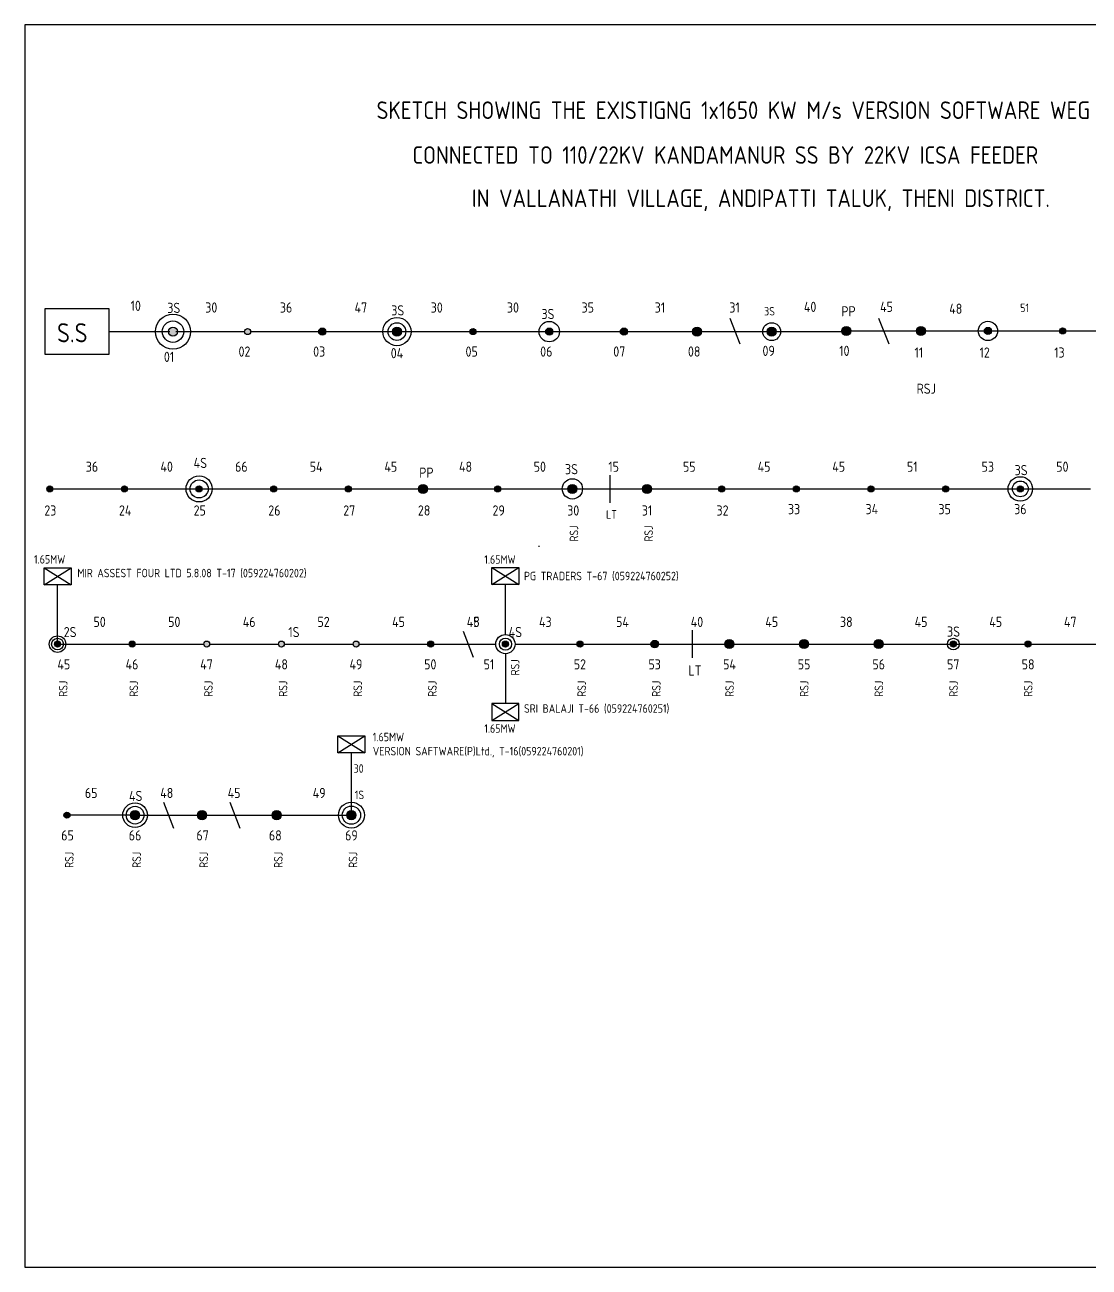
# Model space of a CAD drawing. Header units: millimetres. Extents: x 48530 to 51620, y -10326 to -9463.
# Drawn here: x 50469 to 51167, y -10277 to -9463 of the extents above; entities that cross this region are included whole.
import ezdxf

# ---------------------------------------------------------------- set-up
doc = ezdxf.new("R2010")
doc.units = ezdxf.units.MM
doc.styles.get("Standard").update_dxf_attribs({"font": 'dim.shx'})
pattern_1 = [(270, (60769.276, 38928.143), (6.985, -1e-15), [5.08, -1.905]), (360, (60769.276, 38928.143), (2e-15, 6.985), [5.08, -1.905])]
pattern_2 = [(270, (60154.06, 38824.594), (6.985, -1e-15), [5.08, -1.905]), (360, (60154.06, 38824.594), (2e-15, 6.985), [5.08, -1.905])]
pattern_3 = [(270, (60203.016, 38824.594), (6.985, -1e-15), [5.08, -1.905]), (360, (60203.016, 38824.594), (2e-15, 6.985), [5.08, -1.905])]
pattern_4 = [(270, (60251.9714, 38824.594), (6.985, -1e-15), [5.08, -1.905]), (360, (60251.9714, 38824.594), (2e-15, 6.985), [5.08, -1.905])]
pattern_5 = [(270, (60300.927, 38824.594), (6.985, -1e-15), [5.08, -1.905]), (360, (60300.927, 38824.594), (2e-15, 6.985), [5.08, -1.905])]
pattern_6 = [(270, (60398.8386, 38824.594), (6.985, -1e-15), [5.08, -1.905]), (360, (60398.8386, 38824.594), (2e-15, 6.985), [5.08, -1.905])]
pattern_7 = [(270, (60545.706, 38824.594), (6.985, -1e-15), [5.08, -1.905]), (360, (60545.706, 38824.594), (2e-15, 6.985), [5.08, -1.905])]
pattern_8 = [(270, (60110.16, 38722.842), (6.985, -1e-15), [5.08, -1.905]), (360, (60110.16, 38722.842), (2e-15, 6.985), [5.08, -1.905])]
pattern_9 = [(270, (60452.8505, 38722.842), (6.985, -1e-15), [5.08, -1.905]), (360, (60452.8505, 38722.842), (2e-15, 6.985), [5.08, -1.905])]
pattern_10 = [(270, (60159.116, 38722.842), (6.985, -1e-15), [5.08, -1.905]), (360, (60159.116, 38722.842), (2e-15, 6.985), [5.08, -1.905])]
pattern_11 = [(270, (60208.072, 38722.842), (6.985, -1e-15), [5.08, -1.905]), (360, (60208.072, 38722.842), (2e-15, 6.985), [5.08, -1.905])]
pattern_12 = [(270, (60257.0275, 38722.842), (6.985, -1e-15), [5.08, -1.905]), (360, (60257.0275, 38722.842), (2e-15, 6.985), [5.08, -1.905])]
pattern_13 = [(270, (60305.983, 38722.842), (6.985, -1e-15), [5.08, -1.905]), (360, (60305.983, 38722.842), (2e-15, 6.985), [5.08, -1.905])]
pattern_14 = [(270, (60354.939, 38722.842), (6.985, -1e-15), [5.08, -1.905]), (360, (60354.939, 38722.842), (2e-15, 6.985), [5.08, -1.905])]
pattern_15 = [(270, (60403.895, 38722.842), (6.985, -1e-15), [5.08, -1.905]), (360, (60403.895, 38722.842), (2e-15, 6.985), [5.08, -1.905])]
pattern_16 = [(270, (60643.617, 38824.594), (6.985, -1e-15), [5.08, -1.905]), (360, (60643.617, 38824.594), (2e-15, 6.985), [5.08, -1.905])]
pattern_17 = [(270, (60692.573, 38824.594), (6.985, -1e-15), [5.08, -1.905]), (360, (60692.573, 38824.594), (2e-15, 6.985), [5.08, -1.905])]
pattern_18 = [(270, (60594.6615, 38824.594), (6.985, -1e-15), [5.08, -1.905]), (360, (60594.6615, 38824.594), (2e-15, 6.985), [5.08, -1.905])]
pattern_19 = [(270, (60116.3076, 38610.7014), (6.985, -1e-15), [5.08, -1.905]), (360, (60116.3076, 38610.7014), (2e-15, 6.985), [5.08, -1.905])]
pattern_20 = [(270, (60105.104, 38824.594), (6.985, -1e-15), [5.08, -1.905]), (360, (60105.104, 38824.594), (2e-15, 6.985), [5.08, -1.905])]

msp = doc.modelspace()

# ---------------------------------------------------------------- hatches: boundary and pattern name
h = msp.add_hatch(color=256)
h.dxf.hatch_style = 1
h.paths.add_polyline_path([(50616.63, -9663.75, 1), (50612.68, -9663.75, 1)])
h.paths.add_polyline_path([(50568.67, -9663.75, 1), (50562.73, -9663.75, 1)])
h = msp.add_hatch(color=256)
h.dxf.hatch_style = 1
h.paths.add_polyline_path([(50665.99, -9663.75, 1), (50661.24, -9663.75, 1)])
h = msp.add_hatch(color=256)
h.dxf.hatch_style = 1
h.paths.add_polyline_path([(50715.53, -9663.75, 1), (50709.6, -9663.75, 1)])
h = msp.add_hatch(color=256)
h.dxf.hatch_style = 1
h.paths.add_polyline_path([(50760.55, -9663.75, 1), (50764.5, -9663.75, 1)])
h = msp.add_hatch(color=256)
h.dxf.hatch_style = 1
h.paths.add_polyline_path([(50810.11, -9663.75, 1), (50814.85, -9663.75, 1)])
h = msp.add_hatch(color=256)
h.dxf.hatch_style = 1
h.paths.add_polyline_path([(50863.81, -9663.75, 1), (50859.06, -9663.75, 1)])
h = msp.add_hatch(color=256)
h.dxf.hatch_style = 1
h.paths.add_polyline_path([(50906.41, -9663.75, 1), (50912.35, -9663.75, 1)])
h = msp.add_hatch(color=256)
h.dxf.hatch_style = 1
h.paths.add_polyline_path([(50961.29, -9663.75, 1), (50955.36, -9663.75, 1)])
h = msp.add_hatch(color=256)
h.dxf.hatch_style = 1
h.paths.add_polyline_path([(51010.19, -9663.3, 1), (51004.26, -9663.3, 1)])
at = {"lineweight": 5, "true_color": 0xed1f24}
h = msp.add_hatch(color=240, dxfattribs=at)
h.dxf.hatch_style = 1
h.paths.add_polyline_path([(51059.15, -9663.3, 1), (51053.22, -9663.3, 1)])
h = msp.add_hatch(color=256)
h.dxf.hatch_style = 1
h.paths.add_polyline_path([(51102.51, -9663.3, 1), (51097.77, -9663.3, 1)])
h = msp.add_hatch()
h.set_pattern_fill('ANGLE', color=256, angle=-90)
h.set_pattern_definition(pattern_1)
h.paths.add_polyline_path([(51147.12, -9663.3, 1), (51151.07, -9663.3, 1)])
h = msp.add_hatch()
h.set_pattern_fill('ANGLE', color=256, angle=-90)
h.set_pattern_definition(pattern_1)
h.paths.add_polyline_path([(51147.12, -9663.3, 1), (51151.07, -9663.3, 1)])
h = msp.add_hatch(color=256)
h.dxf.hatch_style = 1
h.paths.add_polyline_path([(51151.07, -9663.3, 1), (51147.12, -9663.3, 1)])
h = msp.add_hatch()
h.set_pattern_fill('ANGLE', color=256, angle=-90)
h.set_pattern_definition(pattern_20)
h.paths.add_polyline_path([(50486.9, -9766.85, 1), (50482.95, -9766.85, 1)])
h = msp.add_hatch()
h.set_pattern_fill('ANGLE', color=256, angle=-90)
h.set_pattern_definition(pattern_20)
h.paths.add_polyline_path([(50482.95, -9766.85, 1), (50486.9, -9766.85, 1)])
h = msp.add_hatch(color=256)
h.dxf.hatch_style = 1
h.paths.add_polyline_path([(50486.9, -9766.85, 1), (50482.95, -9766.85, 1)])
h = msp.add_hatch()
h.set_pattern_fill('ANGLE', color=256, angle=-90)
h.set_pattern_definition(pattern_2)
h.paths.add_polyline_path([(50535.86, -9766.85, 1), (50531.9, -9766.85, 1)])
h = msp.add_hatch()
h.set_pattern_fill('ANGLE', color=256, angle=-90)
h.set_pattern_definition(pattern_2)
h.paths.add_polyline_path([(50531.9, -9766.85, 1), (50535.86, -9766.85, 1)])
h = msp.add_hatch(color=256)
h.dxf.hatch_style = 1
h.paths.add_polyline_path([(50535.86, -9766.85, 1), (50531.9, -9766.85, 1)])
h = msp.add_hatch()
h.set_pattern_fill('ANGLE', color=256, angle=-90)
h.set_pattern_definition(pattern_3)
h.paths.add_polyline_path([(50584.81, -9766.85, 1), (50580.86, -9766.85, 1)])
h = msp.add_hatch()
h.set_pattern_fill('ANGLE', color=256, angle=-90)
h.set_pattern_definition(pattern_3)
h.paths.add_polyline_path([(50580.86, -9766.85, 1), (50584.81, -9766.85, 1)])
h = msp.add_hatch(color=256)
h.dxf.hatch_style = 1
h.paths.add_polyline_path([(50584.81, -9766.85, 1), (50580.86, -9766.85, 1)])
h = msp.add_hatch()
h.set_pattern_fill('ANGLE', color=256, angle=-90)
h.set_pattern_definition(pattern_4)
h.paths.add_polyline_path([(50633.77, -9766.85, 1), (50629.81, -9766.85, 1)])
h = msp.add_hatch()
h.set_pattern_fill('ANGLE', color=256, angle=-90)
h.set_pattern_definition(pattern_4)
h.paths.add_polyline_path([(50629.81, -9766.85, 1), (50633.77, -9766.85, 1)])
h = msp.add_hatch(color=256)
h.dxf.hatch_style = 1
h.paths.add_polyline_path([(50633.77, -9766.85, 1), (50629.81, -9766.85, 1)])
h = msp.add_hatch()
h.set_pattern_fill('ANGLE', color=256, angle=-90)
h.set_pattern_definition(pattern_5)
h.paths.add_polyline_path([(50682.72, -9766.85, 1), (50678.77, -9766.85, 1)])
h = msp.add_hatch()
h.set_pattern_fill('ANGLE', color=256, angle=-90)
h.set_pattern_definition(pattern_5)
h.paths.add_polyline_path([(50678.77, -9766.85, 1), (50682.72, -9766.85, 1)])
h = msp.add_hatch(color=256)
h.dxf.hatch_style = 1
h.paths.add_polyline_path([(50682.72, -9766.85, 1), (50678.77, -9766.85, 1)])
h = msp.add_hatch(color=256)
h.dxf.hatch_style = 1
h.paths.add_polyline_path([(50732.67, -9766.85, 1), (50726.74, -9766.85, 1)])
h = msp.add_hatch()
h.set_pattern_fill('ANGLE', color=256, angle=-90)
h.set_pattern_definition(pattern_6)
h.paths.add_polyline_path([(50780.64, -9766.85, 1), (50776.68, -9766.85, 1)])
h = msp.add_hatch()
h.set_pattern_fill('ANGLE', color=256, angle=-90)
h.set_pattern_definition(pattern_6)
h.paths.add_polyline_path([(50776.68, -9766.85, 1), (50780.64, -9766.85, 1)])
h = msp.add_hatch(color=256)
h.dxf.hatch_style = 1
h.paths.add_polyline_path([(50780.64, -9766.85, 1), (50776.68, -9766.85, 1)])
at = {"true_color": 0xed1f24}
h = msp.add_hatch(color=240, dxfattribs=at)
h.dxf.hatch_style = 1
h.paths.add_polyline_path([(50830.58, -9766.85, 1), (50824.65, -9766.85, 1)])
h = msp.add_hatch(color=240, dxfattribs=at)
h.dxf.hatch_style = 1
h.paths.add_polyline_path([(50873.6, -9766.85, 1), (50879.54, -9766.85, 1)])
h = msp.add_hatch()
h.set_pattern_fill('ANGLE', color=256, angle=-90)
h.set_pattern_definition(pattern_7)
h.paths.add_polyline_path([(50927.5, -9766.85, 1), (50923.55, -9766.85, 1)])
h = msp.add_hatch()
h.set_pattern_fill('ANGLE', color=256, angle=-90)
h.set_pattern_definition(pattern_7)
h.paths.add_polyline_path([(50923.55, -9766.85, 1), (50927.5, -9766.85, 1)])
h = msp.add_hatch(color=256)
h.dxf.hatch_style = 1
h.paths.add_polyline_path([(50927.5, -9766.85, 1), (50923.55, -9766.85, 1)])
h = msp.add_hatch()
h.set_pattern_fill('ANGLE', color=256, angle=-90)
h.set_pattern_definition(pattern_18)
h.paths.add_polyline_path([(50976.46, -9766.85, 1), (50972.5, -9766.85, 1)])
h = msp.add_hatch()
h.set_pattern_fill('ANGLE', color=256, angle=-90)
h.set_pattern_definition(pattern_18)
h.paths.add_polyline_path([(50972.5, -9766.85, 1), (50976.46, -9766.85, 1)])
h = msp.add_hatch(color=256)
h.dxf.hatch_style = 1
h.paths.add_polyline_path([(50976.46, -9766.85, 1), (50972.5, -9766.85, 1)])
h = msp.add_hatch()
h.set_pattern_fill('ANGLE', color=256, angle=-90)
h.set_pattern_definition(pattern_16)
h.paths.add_polyline_path([(51025.41, -9766.85, 1), (51021.46, -9766.85, 1)])
h = msp.add_hatch()
h.set_pattern_fill('ANGLE', color=256, angle=-90)
h.set_pattern_definition(pattern_16)
h.paths.add_polyline_path([(51021.46, -9766.85, 1), (51025.41, -9766.85, 1)])
h = msp.add_hatch(color=256)
h.dxf.hatch_style = 1
h.paths.add_polyline_path([(51025.41, -9766.85, 1), (51021.46, -9766.85, 1)])
h = msp.add_hatch()
h.set_pattern_fill('ANGLE', color=256, angle=-90)
h.set_pattern_definition(pattern_17)
h.paths.add_polyline_path([(51074.37, -9766.85, 1), (51070.41, -9766.85, 1)])
h = msp.add_hatch()
h.set_pattern_fill('ANGLE', color=256, angle=-90)
h.set_pattern_definition(pattern_17)
h.paths.add_polyline_path([(51070.41, -9766.85, 1), (51074.37, -9766.85, 1)])
h = msp.add_hatch(color=256)
h.dxf.hatch_style = 1
h.paths.add_polyline_path([(51074.37, -9766.85, 1), (51070.41, -9766.85, 1)])
h = msp.add_hatch(color=256)
h.dxf.hatch_style = 1
h.paths.add_polyline_path([(51119.37, -9766.85, 1), (51123.33, -9766.85, 1)])
h = msp.add_hatch()
h.set_pattern_fill('ANGLE', color=256, angle=-90)
h.set_pattern_definition(pattern_8)
h.paths.add_polyline_path([(50491.96, -9868.6, 1), (50488, -9868.6, 1)])
h = msp.add_hatch()
h.set_pattern_fill('ANGLE', color=256, angle=-90)
h.set_pattern_definition(pattern_8)
h.paths.add_polyline_path([(50488, -9868.6, 1), (50491.96, -9868.6, 1)])
h = msp.add_hatch()
h.set_pattern_fill('ANGLE', color=256, angle=-90)
h.set_pattern_definition(pattern_8)
h.paths.add_polyline_path([(50491.96, -9868.6, 1), (50488, -9868.6, 1)])
h = msp.add_hatch()
h.set_pattern_fill('ANGLE', color=256, angle=-90)
h.set_pattern_definition(pattern_8)
h.paths.add_polyline_path([(50488, -9868.6, 1), (50491.96, -9868.6, 1)])
h = msp.add_hatch(color=240, dxfattribs=at)
h.dxf.hatch_style = 1
h.paths.add_polyline_path([(50488, -9868.6, 1), (50491.96, -9868.6, 1)])
h = msp.add_hatch()
h.set_pattern_fill('ANGLE', color=256, angle=-90)
h.set_pattern_definition(pattern_10)
h.paths.add_polyline_path([(50540.91, -9868.6, 1), (50536.96, -9868.6, 1)])
h = msp.add_hatch()
h.set_pattern_fill('ANGLE', color=256, angle=-90)
h.set_pattern_definition(pattern_10)
h.paths.add_polyline_path([(50536.96, -9868.6, 1), (50540.91, -9868.6, 1)])
h = msp.add_hatch()
h.set_pattern_fill('ANGLE', color=256, angle=-90)
h.set_pattern_definition(pattern_10)
h.paths.add_polyline_path([(50540.91, -9868.6, 1), (50536.96, -9868.6, 1)])
h = msp.add_hatch()
h.set_pattern_fill('ANGLE', color=256, angle=-90)
h.set_pattern_definition(pattern_10)
h.paths.add_polyline_path([(50536.96, -9868.6, 1), (50540.91, -9868.6, 1)])
h = msp.add_hatch(color=240, dxfattribs=at)
h.dxf.hatch_style = 1
h.paths.add_polyline_path([(50540.91, -9868.6, 1), (50536.96, -9868.6, 1)])
h = msp.add_hatch()
h.set_pattern_fill('ANGLE', color=256, angle=-90)
h.set_pattern_definition(pattern_11)
h.paths.add_polyline_path([(50589.87, -9868.6, 1), (50585.91, -9868.6, 1)])
h = msp.add_hatch()
h.set_pattern_fill('ANGLE', color=256, angle=-90)
h.set_pattern_definition(pattern_11)
h.paths.add_polyline_path([(50585.91, -9868.6, 1), (50589.87, -9868.6, 1)])
h = msp.add_hatch()
h.set_pattern_fill('ANGLE', color=256, angle=-90)
h.set_pattern_definition(pattern_11)
h.paths.add_polyline_path([(50589.87, -9868.6, 1), (50585.91, -9868.6, 1)])
h = msp.add_hatch()
h.set_pattern_fill('ANGLE', color=256, angle=-90)
h.set_pattern_definition(pattern_11)
h.paths.add_polyline_path([(50585.91, -9868.6, 1), (50589.87, -9868.6, 1)])
h = msp.add_hatch(color=240, dxfattribs=at)
h.dxf.hatch_style = 1
h.paths.add_polyline_path([(50585.91, -9868.6, 1), (50589.87, -9868.6, 1)])
h.paths.add_polyline_path([(50638.82, -9868.6), (50634.87, -9868.6, 1)])
h.paths.add_polyline_path([(50634.87, -9868.6), (50638.82, -9868.6, 1)])
h.paths.add_polyline_path([(50687.78, -9868.6), (50683.82, -9868.6, 1)])
h.paths.add_polyline_path([(50683.82, -9868.6), (50687.78, -9868.6, 1)])
h = msp.add_hatch()
h.set_pattern_fill('ANGLE', color=256, angle=-90)
h.set_pattern_definition(pattern_12)
h.paths.add_polyline_path([(50638.82, -9868.6, 1), (50634.87, -9868.6, 1)])
h = msp.add_hatch()
h.set_pattern_fill('ANGLE', color=256, angle=-90)
h.set_pattern_definition(pattern_12)
h.paths.add_polyline_path([(50634.87, -9868.6, 1), (50638.82, -9868.6, 1)])
h = msp.add_hatch()
h.set_pattern_fill('ANGLE', color=256, angle=-90)
h.set_pattern_definition(pattern_12)
h.paths.add_polyline_path([(50638.82, -9868.6, 1), (50634.87, -9868.6, 1)])
h = msp.add_hatch()
h.set_pattern_fill('ANGLE', color=256, angle=-90)
h.set_pattern_definition(pattern_12)
h.paths.add_polyline_path([(50634.87, -9868.6, 1), (50638.82, -9868.6, 1)])
h = msp.add_hatch()
h.set_pattern_fill('ANGLE', color=256, angle=-90)
h.set_pattern_definition(pattern_13)
h.paths.add_polyline_path([(50687.78, -9868.6, 1), (50683.82, -9868.6, 1)])
h = msp.add_hatch()
h.set_pattern_fill('ANGLE', color=256, angle=-90)
h.set_pattern_definition(pattern_13)
h.paths.add_polyline_path([(50683.82, -9868.6, 1), (50687.78, -9868.6, 1)])
h = msp.add_hatch()
h.set_pattern_fill('ANGLE', color=256, angle=-90)
h.set_pattern_definition(pattern_13)
h.paths.add_polyline_path([(50687.78, -9868.6, 1), (50683.82, -9868.6, 1)])
h = msp.add_hatch()
h.set_pattern_fill('ANGLE', color=256, angle=-90)
h.set_pattern_definition(pattern_13)
h.paths.add_polyline_path([(50683.82, -9868.6, 1), (50687.78, -9868.6, 1)])
h = msp.add_hatch()
h.set_pattern_fill('ANGLE', color=256, angle=-90)
h.set_pattern_definition(pattern_14)
h.paths.add_polyline_path([(50736.74, -9868.6, 1), (50732.78, -9868.6, 1)])
h = msp.add_hatch()
h.set_pattern_fill('ANGLE', color=256, angle=-90)
h.set_pattern_definition(pattern_14)
h.paths.add_polyline_path([(50732.78, -9868.6, 1), (50736.74, -9868.6, 1)])
h = msp.add_hatch()
h.set_pattern_fill('ANGLE', color=256, angle=-90)
h.set_pattern_definition(pattern_14)
h.paths.add_polyline_path([(50736.74, -9868.6, 1), (50732.78, -9868.6, 1)])
h = msp.add_hatch()
h.set_pattern_fill('ANGLE', color=256, angle=-90)
h.set_pattern_definition(pattern_14)
h.paths.add_polyline_path([(50732.78, -9868.6, 1), (50736.74, -9868.6, 1)])
h = msp.add_hatch(color=240, dxfattribs=at)
h.dxf.hatch_style = 1
h.paths.add_polyline_path([(50736.74, -9868.6, 1), (50732.78, -9868.6, 1)])
h = msp.add_hatch()
h.set_pattern_fill('ANGLE', color=256, angle=-90)
h.set_pattern_definition(pattern_15)
h.paths.add_polyline_path([(50785.69, -9868.6, 1), (50781.74, -9868.6, 1)])
h = msp.add_hatch()
h.set_pattern_fill('ANGLE', color=256, angle=-90)
h.set_pattern_definition(pattern_15)
h.paths.add_polyline_path([(50781.74, -9868.6, 1), (50785.69, -9868.6, 1)])
h = msp.add_hatch(color=240, dxfattribs=at)
h.dxf.hatch_style = 1
h.paths.add_polyline_path([(50785.69, -9868.6, 1), (50781.74, -9868.6, 1)])
h = msp.add_hatch()
h.set_pattern_fill('ANGLE', color=256, angle=-90)
h.set_pattern_definition(pattern_15)
h.paths.add_polyline_path([(50785.69, -9868.6, 1), (50781.74, -9868.6, 1)])
h = msp.add_hatch()
h.set_pattern_fill('ANGLE', color=256, angle=-90)
h.set_pattern_definition(pattern_15)
h.paths.add_polyline_path([(50781.74, -9868.6, 1), (50785.69, -9868.6, 1)])
h = msp.add_hatch()
h.set_pattern_fill('ANGLE', color=256, angle=-90)
h.set_pattern_definition(pattern_9)
h.paths.add_polyline_path([(50834.65, -9868.6, 1), (50830.69, -9868.6, 1)])
h = msp.add_hatch()
h.set_pattern_fill('ANGLE', color=256, angle=-90)
h.set_pattern_definition(pattern_9)
h.paths.add_polyline_path([(50830.69, -9868.6, 1), (50834.65, -9868.6, 1)])
h = msp.add_hatch(color=240, dxfattribs=at)
h.dxf.hatch_style = 1
h.paths.add_polyline_path([(50834.65, -9868.6, 1), (50830.69, -9868.6, 1)])
h = msp.add_hatch()
h.set_pattern_fill('ANGLE', color=256, angle=-90)
h.set_pattern_definition(pattern_9)
h.paths.add_polyline_path([(50834.65, -9868.6, 1), (50830.69, -9868.6, 1)])
h = msp.add_hatch()
h.set_pattern_fill('ANGLE', color=256, angle=-90)
h.set_pattern_definition(pattern_9)
h.paths.add_polyline_path([(50830.69, -9868.6, 1), (50834.65, -9868.6, 1)])
h = msp.add_hatch(color=240, dxfattribs=at)
h.dxf.hatch_style = 1
h.paths.add_polyline_path([(50879.17, -9868.6, 1), (50884.08, -9868.6, 1)])
h = msp.add_hatch(color=240, dxfattribs=at)
h.dxf.hatch_style = 1
h.paths.add_polyline_path([(50927.61, -9868.6, 1), (50933.55, -9868.6, 1)])
h = msp.add_hatch(color=240, dxfattribs=at)
h.dxf.hatch_style = 1
h.paths.add_polyline_path([(50976.57, -9868.6, 1), (50982.5, -9868.6, 1)])
at = {"lineweight": 5, "true_color": 0xed1f24}
h = msp.add_hatch(color=240, dxfattribs=at)
h.dxf.hatch_style = 1
h.paths.add_polyline_path([(51031.46, -9868.6, 1), (51025.53, -9868.6, 1)])
h = msp.add_hatch(color=240, dxfattribs=at)
h.dxf.hatch_style = 1
h.paths.add_polyline_path([(51079.43, -9868.6, 1), (51075.47, -9868.6, 1)])
h = msp.add_hatch(color=240, dxfattribs=at)
h.dxf.hatch_style = 1
h.paths.add_polyline_path([(51128.38, -9868.6, 1), (51124.43, -9868.6, 1)])
h = msp.add_hatch()
h.set_pattern_fill('ANGLE', color=256, angle=-90)
h.set_pattern_definition(pattern_19)
h.paths.add_polyline_path([(50498.1, -9980.74, 1), (50494.15, -9980.74, 1)])
h = msp.add_hatch()
h.set_pattern_fill('ANGLE', color=256, angle=-90)
h.set_pattern_definition(pattern_19)
h.paths.add_polyline_path([(50494.15, -9980.74, 1), (50498.1, -9980.74, 1)])
h = msp.add_hatch(color=256)
h.dxf.hatch_style = 1
h.paths.add_polyline_path([(50498.1, -9980.74, 1), (50494.15, -9980.74, 1)])
h = msp.add_hatch()
h.set_pattern_fill('ANGLE', color=256, angle=-90)
h.set_pattern_definition(pattern_19)
h.paths.add_polyline_path([(50498.1, -9980.74, 1), (50494.15, -9980.74, 1)])
h = msp.add_hatch()
h.set_pattern_fill('ANGLE', color=256, angle=-90)
h.set_pattern_definition(pattern_19)
h.paths.add_polyline_path([(50494.15, -9980.74, 1), (50498.1, -9980.74, 1)])
at = {"true_color": 0xed1f24}
h = msp.add_hatch(color=240, dxfattribs=at)
h.dxf.hatch_style = 1
h.paths.add_polyline_path([(50498.1, -9980.74, 1), (50494.15, -9980.74, 1)])
h = msp.add_hatch(color=240, dxfattribs=at)
h.dxf.hatch_style = 1
h.paths.add_polyline_path([(50537.87, -9980.74, 1), (50543.81, -9980.74, 1)])
h = msp.add_hatch(color=240, dxfattribs=at)
h.dxf.hatch_style = 1
h.paths.add_polyline_path([(50581.83, -9980.74), (50582.82, -9980.74), (50586.77, -9980.74), (50587.76, -9980.74, 1)])
h.paths.add_polyline_path([(50587.76, -9980.74), (50586.77, -9980.74), (50582.82, -9980.74), (50581.83, -9980.74, 1)])
h = msp.add_hatch(color=240, dxfattribs=at)
h.dxf.hatch_style = 1
h.paths.add_polyline_path([(50636.72, -9980.74), (50635.73, -9980.74), (50631.77, -9980.74), (50630.78, -9980.74, 1)])
h.paths.add_polyline_path([(50630.78, -9980.74), (50631.77, -9980.74), (50635.73, -9980.74), (50636.72, -9980.74, 1)])
h = msp.add_hatch(color=240, dxfattribs=at)
h.dxf.hatch_style = 1
h.paths.add_polyline_path([(50679.74, -9980.74, 1), (50685.67, -9980.74, 1)])

# ---------------------------------------------------------------- linework, layer by layer
for p, q in [((50930.78, -9654.85), (50937.37, -9671.81)), ((51028.48, -9654.85), (51035.08, -9671.81)), ((50523.72, -9663.75), (50563.72, -9663.75)), ((50567.68, -9663.75), (50612.68, -9663.75)), ((50616.63, -9663.75), (50661.63, -9663.75)), ((50665.59, -9663.75), (50710.59, -9663.75)), ((50714.55, -9663.75), (50760.55, -9663.75)), ((50764.5, -9663.75), (50810.5, -9663.75)), ((50814.46, -9663.75), (50859.46, -9663.75)), ((50863.41, -9663.75), (50906.41, -9663.75)), ((50912.35, -9663.75), (50955.36, -9663.75)), ((50961.29, -9663.75), (51004.3, -9663.75)), ((51010.19, -9663.3), (51053.22, -9663.3)), ((51059.15, -9663.3), (51098.16, -9663.3)), ((51102.12, -9663.3), (51147.12, -9663.3)), ((51151.07, -9663.3), (51196.07, -9663.3)), ((50852.09, -9757.75), (50852.09, -9775.95)), ((50482.95, -9766.85), (50486.9, -9766.85)), ((50486.9, -9766.85), (50531.9, -9766.85)), ((50531.9, -9766.85), (50535.86, -9766.85)), ((50535.86, -9766.85), (50580.86, -9766.85)), ((50580.86, -9766.85), (50584.81, -9766.85)), ((50584.81, -9766.85), (50629.81, -9766.85)), ((50629.81, -9766.85), (50633.77, -9766.85)), ((50633.77, -9766.85), (50678.77, -9766.85)), ((50678.77, -9766.85), (50682.72, -9766.85)), ((50682.72, -9766.85), (50726.74, -9766.85)), ((50732.67, -9766.85), (50776.68, -9766.85)), ((50776.68, -9766.85), (50780.64, -9766.85)), ((50780.64, -9766.85), (50824.65, -9766.85)), ((50830.58, -9766.85), (50873.6, -9766.85)), ((50879.54, -9766.85), (50923.55, -9766.85)), ((50923.55, -9766.85), (50927.5, -9766.85)), ((50927.5, -9766.85), (50972.5, -9766.85)), ((50972.5, -9766.85), (50976.46, -9766.85)), ((50976.46, -9766.85), (51021.46, -9766.85)), ((51021.46, -9766.85), (51025.41, -9766.85)), ((51025.41, -9766.85), (51070.41, -9766.85)), ((51070.41, -9766.85), (51074.37, -9766.85)), ((51074.37, -9766.85), (51119.37, -9766.85)), ((51123.33, -9766.85), (51167.35, -9766.85)), ((50805.69, -9804.22), (50805.69, -9804.79)), ((50481.13, -9818.63), (50498.83, -9829.78)), ((50481.13, -9829.78), (50498.83, -9818.63)), ((50774.86, -9818.45), (50792.57, -9829.61)), ((50774.86, -9829.61), (50792.57, -9818.45)), ((50489.98, -9866.62), (50489.98, -9829.78)), ((50783.71, -9862.29), (50783.71, -9829.61)), ((50755.94, -9860.12), (50762.53, -9877.08)), ((50906.1, -9859.5), (50906.1, -9877.7)), ((50491.96, -9868.6), (50536.96, -9868.6)), ((50540.91, -9868.6), (50585.91, -9868.6)), ((50589.87, -9868.6), (50634.87, -9868.6)), ((50638.82, -9868.6), (50683.82, -9868.6)), ((50687.78, -9868.6), (50732.78, -9868.6)), ((50736.74, -9868.6), (50777.41, -9868.6)), ((50781.74, -9868.6), (50785.69, -9868.6)), ((50781.74, -9868.6), (50785.69, -9868.6)), ((50790.02, -9868.6), (50830.69, -9868.6)), ((50830.69, -9868.6), (50834.65, -9868.6)), ((50830.69, -9868.6), (50834.65, -9868.6)), ((50834.65, -9868.6), (50879.65, -9868.6)), ((50883.6, -9868.6), (50928.6, -9868.6)), ((50932.56, -9868.6), (50977.56, -9868.6)), ((50981.51, -9868.6), (51026.51, -9868.6)), ((51030.47, -9868.6), (51075.47, -9868.6)), ((51079.43, -9868.6), (51093.83, -9868.6)), ((51079.43, -9868.6), (51124.43, -9868.6)), ((51128.24, -9868.6), (51128.38, -9868.6)), ((51128.24, -9868.6), (51128.38, -9868.6)), ((51128.38, -9868.6), (51173.38, -9868.6)), ((50783.71, -9874.9), (50783.71, -9907.59)), ((50774.86, -9918.74), (50792.57, -9907.59)), ((50774.86, -9907.59), (50792.57, -9918.74)), ((50673.85, -9928.68), (50691.56, -9939.83)), ((50673.85, -9939.83), (50691.56, -9928.68)), ((50682.71, -9977.77), (50682.71, -9939.83)), ((50559.52, -9972.26), (50566.11, -9989.22)), ((50603, -9972.26), (50609.6, -9989.22)), ((50494.15, -9980.74), (50498.1, -9980.74)), ((50494.15, -9980.74), (50498.1, -9980.74)), ((50537.87, -9980.74), (50498.1, -9980.74)), ((50543.81, -9980.74), (50581.83, -9980.74)), ((50587.76, -9980.74), (50630.78, -9980.74)), ((50636.72, -9980.74), (50679.74, -9980.74)), ((50685.46, -9980.74), (50685.67, -9980.74)), ((50685.46, -9980.74), (50685.67, -9980.74)), ((50685.46, -9980.74), (50685.67, -9980.74))]:
    msp.add_line(p, q)
for points in [[(50468.55, -10277.06), (51620.4, -10277.06), (51620.4, -9462.62), (50468.55, -9462.62)], [(50523.72, -9648.67), (50523.72, -9678.83), (50481.83, -9678.83), (50481.83, -9648.67)], [(50481.13, -9818.63), (50498.83, -9818.63), (50498.83, -9829.78), (50481.13, -9829.78)], [(50774.86, -9818.45), (50792.57, -9818.45), (50792.57, -9829.61), (50774.86, -9829.61)], [(50774.86, -9918.74), (50792.57, -9918.74), (50792.57, -9907.59), (50774.86, -9907.59)], [(50673.85, -9928.68), (50691.56, -9928.68), (50691.56, -9939.83), (50673.85, -9939.83)]]:
    msp.add_lwpolyline(points, close=True)
for centre, radius in [((50565.7, -9663.75), 11.54), ((50565.7, -9663.75), 7.03), ((50712.57, -9663.75), 9.24), ((50712.57, -9663.75), 5.8), ((50812.48, -9663.75), 6.68), ((50958.32, -9663.75), 5.86), ((51100.14, -9663.3), 6.31), ((50565.7, -9663.75), 2.97), ((50565.7, -9663.75), 2.97), ((50614.66, -9663.75), 1.98), ((50614.66, -9663.75), 1.98), ((50663.61, -9663.75), 2.37), ((50663.61, -9663.75), 2.37), ((50712.57, -9663.75), 2.97), ((50712.57, -9663.75), 2.97), ((50762.52, -9663.75), 1.98), ((50762.52, -9663.75), 1.98), ((50812.48, -9663.75), 2.37), ((50812.48, -9663.75), 2.37), ((50861.44, -9663.75), 2.37), ((50861.44, -9663.75), 2.37), ((50909.38, -9663.75), 2.97), ((50909.38, -9663.75), 2.97), ((50958.32, -9663.75), 2.97), ((50958.32, -9663.75), 2.97), ((51007.23, -9663.3), 2.97), ((51007.23, -9663.3), 2.97), ((51056.18, -9663.3), 2.97), ((51100.14, -9663.3), 2.37), ((51149.09, -9663.3), 1.98), ((50484.92, -9766.85), 1.98), ((50533.88, -9766.85), 1.98), ((50582.83, -9766.85), 8.57), ((50582.83, -9766.85), 5.96), ((50582.83, -9766.85), 1.98), ((50631.79, -9766.85), 1.98), ((50680.75, -9766.85), 1.98), ((50729.7, -9766.85), 2.97), ((50778.66, -9766.85), 1.98), ((50827.61, -9766.85), 6.63), ((50827.61, -9766.85), 2.97), ((50876.57, -9766.85), 2.97), ((50925.53, -9766.85), 1.98), ((50974.48, -9766.85), 1.98), ((51023.44, -9766.85), 1.98), ((51072.39, -9766.85), 1.98), ((51121.35, -9766.85), 8.01), ((51121.35, -9766.85), 5.17), ((51121.35, -9766.85), 1.98), ((50783.71, -9868.6), 6.31), ((50489.98, -9868.6), 5.4), ((50489.98, -9868.6), 3.86), ((50489.98, -9868.6), 1.98), ((50489.98, -9868.6), 1.98), ((50538.94, -9868.6), 1.98), ((50538.94, -9868.6), 1.98), ((50587.89, -9868.6), 1.98), ((50587.89, -9868.6), 1.98), ((50636.85, -9868.6), 1.98), ((50636.85, -9868.6), 1.98), ((50685.8, -9868.6), 1.98), ((50685.8, -9868.6), 1.98), ((50734.76, -9868.6), 1.98), ((50734.76, -9868.6), 1.98), ((50783.71, -9868.6), 3.98), ((50783.71, -9868.6), 1.98), ((50783.71, -9868.6), 1.98), ((50832.67, -9868.6), 1.98), ((50832.67, -9868.6), 1.98), ((50881.63, -9868.6), 2.46), ((50881.63, -9868.6), 2.46), ((50930.58, -9868.6), 2.97), ((50930.58, -9868.6), 2.97), ((50979.54, -9868.6), 2.97), ((50979.54, -9868.6), 2.97), ((51028.49, -9868.6), 2.97), ((51028.49, -9868.6), 2.97), ((51077.45, -9868.6), 3.86), ((51077.45, -9868.6), 1.98), ((51077.45, -9868.6), 1.98), ((51126.4, -9868.6), 1.98), ((51126.4, -9868.6), 1.98), ((50540.84, -9980.74), 8.1), ((50540.84, -9980.74), 5.8), ((50682.71, -9980.74), 8.5), ((50682.71, -9980.74), 5.98), ((50496.13, -9980.74), 1.98), ((50496.13, -9980.74), 1.98), ((50540.84, -9980.74), 2.97), ((50540.84, -9980.74), 2.97), ((50584.79, -9980.74), 2.97), ((50633.75, -9980.74), 2.97), ((50682.71, -9980.74), 2.97), ((50682.71, -9980.74), 2.97), ((50682.71, -9980.74), 2.97), ((50682.71, -9980.74), 2.97)]:
    msp.add_circle(centre, radius)

# ---------------------------------------------------------------- texts
at = {"attachment_point": 1}
for s, width, gutter_width, insert, char_height in [('SKETCH SHOWING THE EXISTIGNG 1x1650 KW M/s VERSION SOFTWARE WEG', 778.5343, 57.6, (50699.22, -9512.82), 11.52), ('\\A1;CONNECTED TO 110/22KV KANDAMANUR SS BY 22KV ICSA FEEDER', 925.6057, 57.6, (50722.67, -9542.2), 11.52), ('IN VALLANATHI VILLAGE, ANDIPATTI TALUK, THENI DISTRICT.', 778.5343, 57.6, (50761.7, -9570.51), 11.52), ('10', 43.6878, 33.38, (50537.91, -9643.48), 6.675), ('3S', 36.4065, 27.81, (50561.99, -9644.83), 6.675), ('30', 36.4065, 27.81, (50586.87, -9644.6), 6.675), ('36', 36.4065, 27.81, (50635.82, -9644.6), 6.675), ('47', 36.4065, 27.81, (50684.78, -9644.6), 6.675), ('3S', 36.4065, 27.81, (50708.83, -9646.46), 6.675), ('30', 36.4065, 27.81, (50734.74, -9644.6), 6.675), ('30', 36.4065, 27.81, (50784.69, -9644.6), 6.675), ('3S', 36.4065, 27.81, (50807.35, -9648.83), 6.675), ('35', 36.4065, 27.81, (50833.65, -9644.6), 6.675), ('31', 36.4065, 27.81, (50881.59, -9644.6), 6.675), ('31', 36.4065, 27.81, (50930.54, -9644.6), 6.675), ('3S', 36.4065, 27.81, (50953.36, -9647.59), 5.563), ('40', 36.4065, 27.81, (50979.44, -9644.15), 6.675), ('PP', 36.4065, 27.81, (51004.01, -9647.05), 6.675), ('45', 36.4065, 27.81, (51029.44, -9644.15), 6.675), ('48', 36.4065, 27.81, (51074.77, -9645.4), 6.675), ('51', 36.4065, 27.81, (51121.27, -9645.4), 5.563), ('S.S', 81.9147, 62.58, (50489.67, -9658.21), 12.516), ('02', 36.4065, 27.81, (50608.69, -9673.45), 6.675), ('03', 36.4065, 27.81, (50657.64, -9673.45), 6.675), ('04', 36.4065, 27.81, (50708.52, -9674.53), 6.675), ('05', 36.4065, 27.81, (50757.55, -9673.45), 6.675), ('06', 36.4065, 27.81, (50806.51, -9673.45), 6.675), ('07', 36.4065, 27.81, (50854.45, -9673.45), 6.675), ('08', 36.4065, 27.81, (50903.4, -9673.45), 6.675), ('09', 36.4065, 27.81, (50952.3, -9673), 6.675), ('10', 36.4065, 27.81, (51002.6, -9673), 6.675), ('11', 36.4065, 27.81, (51051.97, -9674.1), 6.675), ('12', 36.4065, 27.81, (51094.64, -9674.1), 6.675), ('13', 36.4065, 27.81, (51143.59, -9674.1), 6.675), ('01', 36.4065, 27.81, (50559.73, -9676.93), 6.675), ('RSJ ', 36.4065, 27.81, (51053.36, -9697.83), 6.675), ('4S', 36.4065, 27.81, (50579.23, -9746.47), 6.675), ('36', 36.4065, 27.81, (50508.51, -9748.95), 6.675), ('40', 36.4065, 27.81, (50557.47, -9748.95), 6.675), ('66', 36.4065, 27.81, (50606.42, -9748.95), 6.675), ('54', 36.4065, 27.81, (50655.38, -9748.95), 6.675), ('45', 36.4065, 27.81, (50704.34, -9748.95), 6.675), ('PP', 36.4065, 27.81, (50727.21, -9752.84), 6.675), ('48', 36.4065, 27.81, (50753.29, -9748.95), 6.675), ('50', 36.4065, 27.81, (50802.25, -9748.95), 6.675), ('3S', 36.4065, 27.81, (50822.78, -9750.58), 6.675), ('15', 36.4065, 27.81, (50851.2, -9748.95), 6.675), ('55', 36.4065, 27.81, (50900.16, -9748.95), 6.675), ('45', 36.4065, 27.81, (50949.12, -9748.95), 6.675), ('45', 36.4065, 27.81, (50998.07, -9748.95), 6.675), ('51', 36.4065, 27.81, (51047.03, -9748.95), 6.675), ('53', 36.4065, 27.81, (51095.98, -9748.95), 6.675), ('3S', 36.4065, 27.81, (51117.65, -9751.2), 6.675), ('50', 36.4065, 27.81, (51144.94, -9748.95), 6.675), ('23', 36.4065, 27.81, (50481.31, -9777.65), 6.675), ('24', 36.4065, 27.81, (50530.27, -9777.65), 6.675), ('25', 36.4065, 27.81, (50579.23, -9777.65), 6.675), ('26', 36.4065, 27.81, (50628.18, -9777.65), 6.675), ('27', 36.4065, 27.81, (50677.35, -9777.65), 6.675), ('28', 36.4065, 27.81, (50726.31, -9777.65), 6.675), ('29', 36.4065, 27.81, (50775.26, -9777.65), 6.675), ('30', 36.4065, 27.81, (50824.22, -9777.65), 6.675), ('LT', 36.4065, 27.81, (50849.69, -9780.8), 5.563), ('31', 36.4065, 27.81, (50873.17, -9777.65), 6.675), ('32', 36.4065, 27.81, (50922.13, -9777.65), 6.675), ('33', 36.4065, 27.81, (50969.01, -9776.78), 6.675), ('34', 36.4065, 27.81, (51019.87, -9776.78), 6.675), ('35', 36.4065, 27.81, (51067.69, -9776.78), 6.675), ('36', 36.4065, 27.81, (51117.35, -9776.78), 6.675), ('1.65MW', 36.4065, 27.81, (50474.54, -9810.25), 5.563), ('1.65MW', 36.4065, 27.81, (50769.83, -9810.34), 5.563), ('MIR ASSEST FOUR LTD 5.8.08 T-17 (059224760202)', 249.1667, 27.81, (50503.01, -9819.23), 5.5625), ('PG TRADERS T-67 (059224760252)', 155.5996, 27.81, (50795.89, -9821.17), 5.5625), ('50', 36.4065, 27.81, (50513.57, -9850.7), 6.675), ('50', 36.4065, 27.81, (50562.53, -9850.7), 6.675), ('46', 36.4065, 27.81, (50611.48, -9850.7), 6.675), ('52', 36.4065, 27.81, (50660.44, -9850.7), 6.675), ('45', 36.4065, 27.81, (50709.39, -9850.7), 6.675), ('48', 36.4065, 27.81, (50758.35, -9850.7), 6.675), ('45', 36.4065, 27.81, (50758.35, -9850.7), 6.675), ('43', 36.4065, 27.81, (50805.74, -9850.7), 6.675), ('54', 36.4065, 27.81, (50856.26, -9850.7), 6.675), ('40', 36.4065, 27.81, (50905.22, -9850.7), 6.675), ('45', 36.4065, 27.81, (50954.17, -9850.7), 6.675), ('45', 36.4065, 27.81, (50954.17, -9850.7), 6.675), ('38', 36.4065, 27.81, (51003.13, -9850.7), 6.675), ('45', 36.4065, 27.81, (51052.08, -9850.7), 6.675), ('45', 36.4065, 27.81, (51052.08, -9850.7), 6.675), ('45', 36.4065, 27.81, (51101.04, -9850.7), 6.675), ('45', 36.4065, 27.81, (51101.04, -9850.7), 6.675), ('47', 36.4065, 27.81, (51149.99, -9850.7), 6.675), ('2S', 36.4065, 27.81, (50494.06, -9857.37), 6.675), ('1S', 36.4065, 27.81, (50641.34, -9857.37), 6.675), ('4S', 36.4065, 27.81, (50785.85, -9857.37), 6.675), ('3S', 36.4065, 27.81, (51073.31, -9857.04), 6.675), ('45', 36.4065, 27.81, (50489.91, -9878.53), 6.675), ('46', 36.4065, 27.81, (50534.59, -9878.53), 6.675), ('47', 36.4065, 27.81, (50583.54, -9878.53), 6.675), ('48', 36.4065, 27.81, (50632.5, -9878.53), 6.675), ('49', 36.4065, 27.81, (50681.46, -9878.53), 6.675), ('50', 36.4065, 27.81, (50730.41, -9878.53), 6.675), ('51', 36.4065, 27.81, (50769.43, -9878.53), 6.675), ('52', 36.4065, 27.81, (50828.54, -9878.53), 6.675), ('53', 36.4065, 27.81, (50877.49, -9878.53), 6.675), ('54', 36.4065, 27.81, (50926.45, -9878.53), 6.675), ('55', 36.4065, 27.81, (50975.4, -9878.53), 6.675), ('56', 36.4065, 27.81, (51024.36, -9878.53), 6.675), ('57', 36.4065, 27.81, (51073.31, -9878.53), 6.675), ('58', 36.4065, 27.81, (51122.27, -9878.53), 6.675), ('LT', 36.4065, 27.81, (50903.7, -9882.55), 6.675), ('SRI BALAJI T-66 (059224760251)', 155.5996, 27.81, (50795.89, -9908.04), 5.5625), ('1.65MW\\PVERSION SAFTWARE(P)Ltd., T-16(059224760201)', 244.9651, 27.81, (50696.72, -9926.73), 5.5625), ('1.65MW', 36.4065, 27.81, (50769.83, -9921.17), 5.563), ('30', 36.4065, 27.81, (50684.14, -9947.37), 5.563), ('65', 36.4065, 27.81, (50507.94, -9962.84), 6.675), ('4S', 36.4065, 27.81, (50536.87, -9964.8), 6.675), ('48', 36.4065, 27.81, (50557.34, -9962.84), 6.675), ('45', 36.4065, 27.81, (50601.55, -9962.84), 6.675), ('45', 36.4065, 27.81, (50601.55, -9962.84), 6.675), ('45', 36.4065, 27.81, (50601.55, -9962.84), 6.675), ('45', 36.4065, 27.81, (50601.55, -9962.84), 6.675), ('49 ', 36.4065, 27.81, (50657.34, -9962.84), 6.675), ('1S', 36.4065, 27.81, (50684.94, -9964.67), 5.563), ('65', 36.4065, 27.81, (50492.4, -9990.67), 6.675), ('66', 36.4065, 27.81, (50536.7, -9990.67), 6.675), ('67', 36.4065, 27.81, (50581.07, -9990.67), 6.675), ('68', 36.4065, 27.81, (50628.62, -9990.67), 6.675), ('69', 36.4065, 27.81, (50678.57, -9990.67), 6.675)]:
    msp.add_mtext_dynamic_manual_height_columns(s, width=width, gutter_width=gutter_width, heights=[0], dxfattribs=dict(at, insert=insert, char_height=char_height))
at = {"char_height": 5.563, "attachment_point": 1, "rotation": 90}
for insert in [(50825.88, -9801.38), (50874.83, -9801.38), (50787.28, -9889.14), (50490.93, -9903.13), (50537.2, -9903.13), (50586.15, -9903.13), (50635.11, -9903.13), (50684.07, -9903.13), (50733.02, -9903.13), (50830.93, -9903.13), (50879.89, -9903.13), (50927.93, -9903.13), (50976.89, -9903.13), (51025.84, -9903.13), (51074.8, -9903.13), (51123.75, -9903.13), (50494.93, -10015.28), (50539.1, -10015.28), (50583.06, -10015.28), (50632.01, -10015.28), (50680.97, -10015.28)]:
    msp.add_mtext_dynamic_manual_height_columns('RSJ ', width=36.4065, gutter_width=27.81, heights=[0], dxfattribs=dict(at, insert=insert))

doc.saveas('drawing.dxf')
